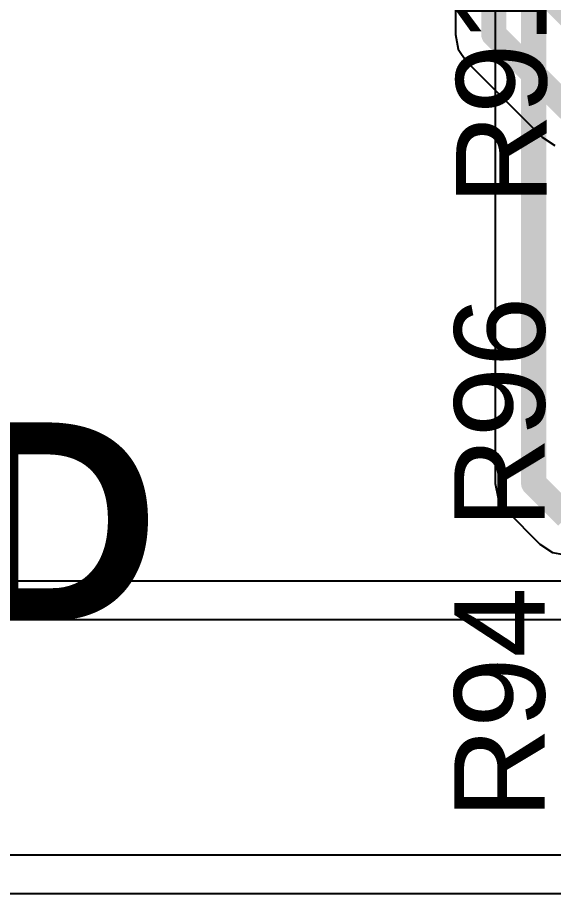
# Model space of a CAD drawing. Header units: inches. Extents: x -11 to 5428, y 0 to 5423.
# Drawn here: x 255.08 to 260.5, y 7.85 to 16.71 of the extents above; entities that cross this region are included whole.
import ezdxf

# ---------------------------------------------------------------- set-up
doc = ezdxf.new("R2010")
doc.units = ezdxf.units.IN
for name, color, linetype in [('Bottom Layer', 5, 'Continuous'), ('GND', 16, 'Continuous'), ('PWR', 76, 'Continuous'), ('Top Layer', 1, 'Continuous'), ('Top Overlay', 2, 'Continuous')]:
    doc.layers.add(name, color=color, linetype=linetype)
doc.styles.add('Arial', font='', dxfattribs={"height": 0.2})
doc.styles.add('Arial_Bold', font='', dxfattribs={"height": 0.2})
doc.styles.get('Arial').set_extended_font_data('Arial')
doc.styles.get('Arial_Bold').set_extended_font_data('Arial', bold=True)

msp = doc.modelspace()

# ---------------------------------------------------------------- linework, layer by layer
at = {"layer": 'Bottom Layer'}
for p, q in [((259.5043, 25.8686), (259.5043, 16.5354)), ((259.5043, 16.5354), (259.5339, 16.3868)), ((259.5339, 16.3868), (259.6181, 16.2607)), ((259.6181, 16.2607), (260.3825, 15.4964)), ((260.3825, 15.4964), (260.5085, 15.4122))]:
    msp.add_line(p, q, dxfattribs=at)
for points in [[(259.8928, 16.5354, 0.254, 0.254, 0), (259.8928, 26.2636, 0.254, 0.254, 0)], [(260.503, 16.8755, 0.254, 0.254, 0), (261.0158, 16.3627, 0.254, 0.254, 0)], [(259.8928, 16.5354, 0.254, 0.254, 0), (260.6572, 15.7711, 0.254, 0.254, 0)]]:
    msp.add_lwpolyline(points, format="xyseb", dxfattribs=at)
msp.add_lwpolyline([(259.8293, 16.5354, 0.127, 0.127, 1), (259.9563, 16.5354, 0.127, 0.127, 1)], format="xyseb", close=True, dxfattribs=at)
msp.add_lwpolyline([(259.8293, 16.5354, 0.127, 0.127, 1), (259.9563, 16.5354, 0.127, 0.127, 1)], format="xyseb", close=True, dxfattribs=at)
at = {"layer": 'GND'}
for p, q in [((261.9681, 8.2371), (223.3496, 8.2371)), ((222.9612, 7.8486), (262.3566, 7.8486))]:
    msp.add_line(p, q, dxfattribs=at)
at = {"layer": 'PWR'}
for p, q in [((267.4707, 11.0057), (253.4233, 11.0057)), ((253.0348, 10.6172), (267.4707, 10.6172))]:
    msp.add_line(p, q, dxfattribs=at)
at = {"layer": 'Top Layer'}
for p, q in [((259.9073, 18.9599), (259.9073, 11.9951)), ((259.9073, 11.9951), (259.9369, 11.8465)), ((259.9369, 11.8465), (260.0211, 11.7204)), ((260.0211, 11.7204), (260.3597, 11.3819)), ((260.3597, 11.3819), (260.4857, 11.2977)), ((260.4857, 11.2977), (260.6343, 11.2681))]:
    msp.add_line(p, q, dxfattribs=at)
for points in [[(260.2958, 11.9951, 0.254, 0.254, 0), (260.2958, 18.9599, 0.254, 0.254, 0)], [(260.2958, 11.9951, 0.254, 0.254, 0), (260.6343, 11.6566, 0.254, 0.254, 0)]]:
    msp.add_lwpolyline(points, format="xyseb", dxfattribs=at)
msp.add_lwpolyline([(260.2323, 11.9951, 0.127, 0.127, 1), (260.3593, 11.9951, 0.127, 0.127, 1)], format="xyseb", close=True, dxfattribs=at)
msp.add_lwpolyline([(260.2323, 11.9951, 0.127, 0.127, 1), (260.3593, 11.9951, 0.127, 0.127, 1)], format="xyseb", close=True, dxfattribs=at)

# ---------------------------------------------------------------- texts
at = {"layer": 'Top Overlay', "style": 'Arial'}
for s, p in [('R91', (260.4261, 14.8086)), ('R96', (260.4075, 11.5395)), ('R94', (260.4075, 8.6018))]:
    msp.add_text(s, height=0.9144, rotation=90, dxfattribs=at).set_placement(p)
at = {"layer": 'Top Overlay', "style": 'Arial_Bold'}
msp.add_text('GND', height=2, dxfattribs=at).set_placement((250.3045, 10.6115))

doc.saveas('drawing.dxf')
